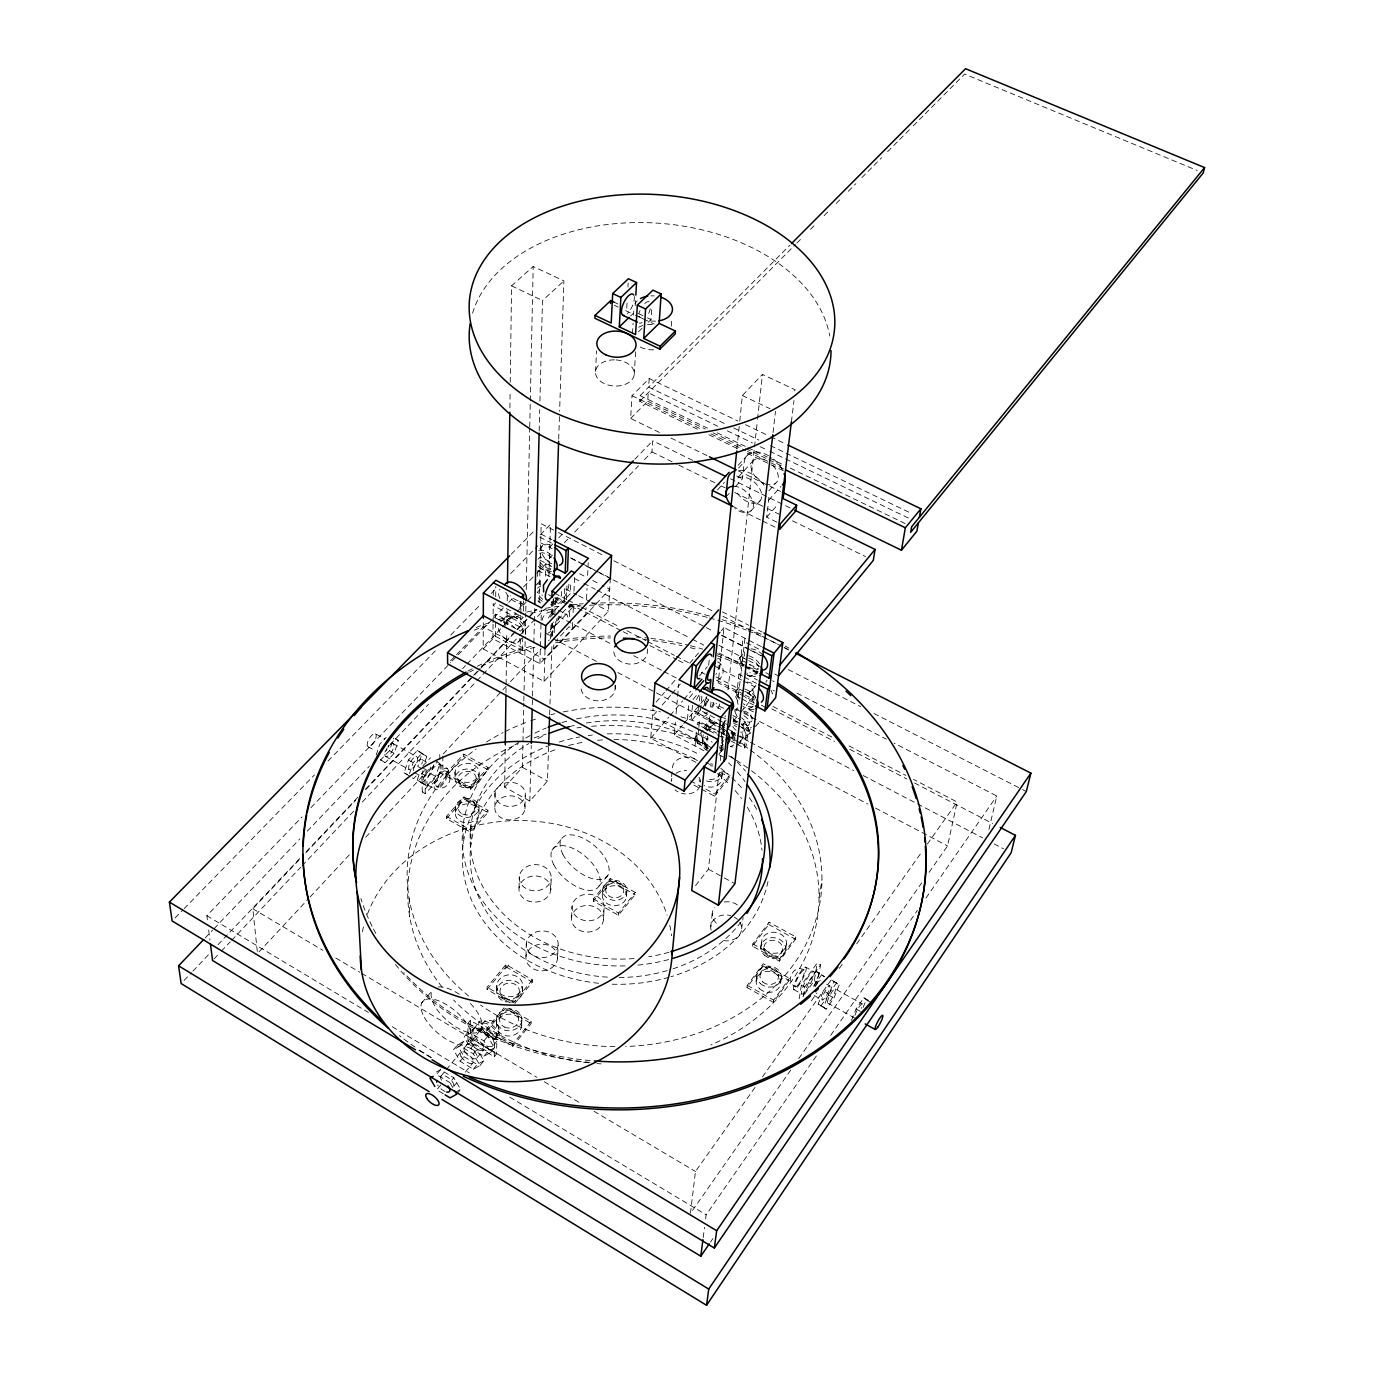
<?xml version="1.0" encoding="UTF-8"?>
<svg xmlns="http://www.w3.org/2000/svg" width="1374" height="1374" viewBox="0 0 1374 1374"><rect width="100%" height="100%" fill="white"/><g stroke="black" fill="none" stroke-linecap="round" stroke-linejoin="round"><path stroke-width="0.75" stroke-dasharray="5 3.75" d="M479.011 814.078A11.885 9.446 -3.2 0 0 462.334 804.838A11.885 9.446 -3.2 0 0 460.221 821.154A11.885 9.446 -3.2 0 0 479.011 814.078L479.011 808.651A11.919 9.446 -3.2 0 0 462.317 799.393A11.919 9.446 -3.2 0 0 460.187 815.727A11.919 9.446 -3.2 0 0 479.011 808.651M479.079 779.247A12.074 9.481 -2.8 0 0 462.162 769.938A12.074 9.481 -2.8 0 0 460.015 786.323A12.074 9.481 -2.8 0 0 479.079 779.247L479.097 773.648A12.108 9.481 -2.8 0 0 462.128 764.339A12.108 9.481 -2.8 0 0 459.981 780.724A12.108 9.481 -2.8 0 0 479.097 773.648M610.331 578.059L608.476 611.172L544.07 681.435L483.184 648.975L483.304 615.707M487.89 812.566L487.907 810.317L463.965 796.989L446.413 816.345L446.447 818.612L470.475 832.112L487.89 812.566L463.983 799.239L463.965 796.989M488.148 769.887L488.165 767.551L463.777 754.12L445.88 773.528L445.897 775.863L470.406 789.466L488.148 769.887L463.777 756.456L463.777 754.12M509.033 1008.396L531.188 1021.363L531.12 1023.561L512.777 1046.301L486.825 1030.947L486.825 1028.765L504.018 1007.846M510.063 1002.865L487.083 989.435L487.1 987.167L505.976 964.514L532.373 979.799L532.305 982.084L513.584 1004.944M493.043 624.26L492.923 638.773L539.913 663.694L585.822 614.058L586.131 607.634M493.06 622.714L493.214 603.529M493.283 595.234L493.335 586.921M483.184 648.975L495.361 636.231L495.499 620.172M495.516 618.163L495.55 614.161L522.944 628.571L522.807 634.582M495.705 596.763L495.808 586.44M494.88 806.847L495.018 793.365M494.262 1056.743L494.451 1039.002L496.838 1036.065L470.337 1020.418L467.933 1023.321L467.984 1041.131L494.262 1056.743L496.632 1053.824L496.838 1036.065M496.392 1024.3L496.443 1019.027M496.77 990.431L496.821 984.969M548.587 746.855L547.47 781.05L529.849 801.094L504.67 787.182L505.271 744.33M505.976 692.925L506.061 686.485M506.096 684.355L506.8 632.933M506.92 624.363L507.126 609.369M507.246 600.799L507.332 594.358M509.891 407.975L510.132 390.834M510.235 382.264L511.575 285.861L533.198 266.453L563.89 280.914L559.613 411.29M487.083 989.435L505.941 966.798L505.976 964.514M520.351 639.15L520.076 653.165L522.481 650.606L522.773 636.591M495.653 602.963L493.197 605.505L520.729 619.966L520.815 615.844M520.849 613.783L521.089 601.417M512.777 1046.301L512.828 1044.12L531.188 1021.363M523.288 611.224L523.511 600.919M519.046 887.982L519.286 876.646M504.67 787.182L522.412 767.327L523.803 703.11M523.837 700.98L524.026 692.41M524.078 690.28L525.229 636.763M525.28 634.616L525.727 613.216M525.778 611.069L525.967 602.516M526.242 589.669L529.694 429.135M529.746 426.988L533.198 266.453M524.971 808.788A15.114 12.023 -1.7 0 0 503.571 797.023A15.114 12.023 -1.7 0 0 501.218 817.788A15.114 12.023 -1.7 0 0 524.971 808.788L525.28 795.323A15.2 12.04 -1.6 0 0 503.743 783.541A15.2 12.04 -1.6 0 0 501.39 804.34A15.2 12.04 -1.6 0 0 525.28 795.323M521.708 1025.811A12.727 10.906 -4.7 0 0 503.708 1015.3A12.727 10.906 -4.7 0 0 501.716 1034.175A12.727 10.906 -4.7 0 0 521.708 1025.811L521.845 1020.539A12.761 10.906 -4.6 0 0 503.794 1010.027A12.761 10.906 -4.6 0 0 501.785 1028.903A12.761 10.906 -4.6 0 0 521.845 1020.539M522.532 991.976L522.652 986.532A12.984 10.975 -4 0 0 504.292 975.935A12.984 10.975 -4 0 0 502.266 994.913A12.984 10.975 -4 0 0 522.652 986.532M525.967 956.476L526.311 943.251M529.849 801.094L531.257 745.481M532.288 704.828L533.799 644.938M533.851 642.792L534.331 623.538M534.383 621.409L534.709 608.579M539.175 431.024L539.724 409.641M539.93 401.088L542.472 300.545L563.89 280.914M537.595 576.393L537.749 570.382L540.102 567.943L550.905 573.525M539.089 602.31L541.201 523.752L556.504 531.549M539.913 663.694L540.326 648.665M540.394 646.519L541.408 610.039M545.495 576.187L545.856 563.787L551.558 566.723M544.07 681.435L545.066 648.305M548.896 576.153L550.493 524.404L538.625 536.53L551.421 543.073M550.545 638.979L550.991 624.981L553.911 621.872M551.747 601.468L551.352 613.817L570.365 593.602L570.863 581.254M551.867 623.246L551.403 637.691L548.484 640.834M552.142 615.002L552.606 600.575M549.634 714.789L549.926 706.236M549.995 704.106L551.884 646.398M552.245 635.715L552.657 622.886M552.932 614.333L553.43 599.373M558.703 439.079L559.544 413.419M553.705 648.786L553.825 644.784M554.237 632.779L554.443 626.784L573.353 606.535L569.918 604.749L559.733 615.638M554.89 613.56L555.439 597.106M550.768 889.957A15.921 13.053 -1.6 0 0 528.097 877.282A15.921 13.053 -1.6 0 0 525.83 899.85A15.921 13.053 -1.6 0 0 550.768 889.957L551.18 878.656A16.007 13.07 -1.5 0 0 528.389 865.946A16.007 13.07 -1.5 0 0 526.105 888.531A16.007 13.07 -1.5 0 0 551.18 878.656M564.113 602.362L564.645 588.347M566.964 585.891L566.277 603.907L554.323 597.707M569.437 616.754L569.918 604.749M557.586 958.399A15.87 13.328 -2.1 0 0 534.967 945.535A15.87 13.328 -2.1 0 0 532.751 968.567A15.87 13.328 -2.1 0 0 557.586 958.399L558.136 945.209A15.973 13.362 -1.9 0 0 535.362 932.293A15.973 13.362 -1.9 0 0 533.146 955.377A15.973 13.362 -1.9 0 0 558.136 945.209M572.683 622.525L572.443 628.536L569.042 626.75L556.058 640.765M573.095 612.529L573.353 606.535M573.971 591.267L574.572 576.874M595.577 371.444L596.522 350.851M571.532 917.695L572.048 906.445M586.526 599.047L587.024 588.33M587.625 575.466L588.227 562.601M593.328 901.155L593.448 898.939L610.245 878.484L635.269 892.43L635.097 894.646L618.455 915.273L593.328 901.155L610.108 880.717L610.245 878.484M626.767 308.137L627.111 301.833M627.952 287.132L628.176 282.941M632.487 333.624L633.088 323.371M633.569 315.161L633.809 311.074M635.2 305.629L635.698 297.231M659.451 432.467L630.649 418.435L632.006 395.712L649.198 378.52L737.821 421.011M602.362 894.921L602.688 889.579M615.174 688.872L615.397 685.179M634.256 374.329L635.612 351.727M603.461 919.687A16.007 13.293 0.4 0 0 580.429 906.788A16.007 13.293 0.4 0 0 578.557 929.786A16.007 13.293 0.4 0 0 603.461 919.687L604.148 908.437A16.093 13.328 0.5 0 0 580.996 895.522A16.093 13.328 0.5 0 0 579.124 918.536A16.093 13.328 0.5 0 0 604.148 908.437M697.374 429.186L639.734 401.328L640.095 395.643L789.964 245.104M648.202 322.272L651.001 319.541L651.826 306.952M630.649 418.435L647.686 401.225L648.253 392.758L717.709 426.198M649.198 378.52L648.614 387.073L725.987 424.274M618.455 915.273L618.609 913.075L635.269 892.43M644.509 459.637L651.946 451.926L652.719 440.814L692.96 460.479M626.441 896.432A12.057 9.944 1.7 0 0 609.008 886.762A12.057 9.944 1.7 0 0 607.737 903.955A12.057 9.944 1.7 0 0 626.441 896.432L626.819 891.091A12.091 9.961 1.7 0 0 609.352 881.404A12.091 9.961 1.7 0 0 608.081 898.613A12.091 9.961 1.7 0 0 626.819 891.091M647.601 648.803L647.343 652.513A16.814 12.692 3 0 1 629.55 664.071A16.814 12.692 3 0 1 613.8 650.228M671.251 326.256L671.852 318.064M695.965 762.364L650.744 738.267L653.045 708.503M704.02 750.771L674.239 734.97L675.355 722.226M676.111 713.724L678.704 683.977M672.058 771.673L671.216 781.239A14.753 11.696 4.7 0 1 671.903 778.268M687.447 719.306L688.924 703.454M692.496 705.343L691.002 721.178L700.654 709.705M708.486 748.229L694.299 740.723L694.54 738.388L698.421 733.733M696.36 732.153L695.004 745.979L697.288 743.248L698.645 729.405M718.327 723.789L698.198 713.209L700.173 692.874M698.834 727.43L699.418 721.505L719.426 732.05M701.891 696.24L700.5 710.478L698.198 713.209M708.675 665.171L709.482 657.03M702.234 742.647L702.801 737.099M706.133 749.689L707.885 732.617M708.091 730.487L709.619 715.545M710.495 707.009L711.148 700.62M736.911 448.886L739.538 423.295M739.762 421.165L742.372 395.557L762.433 374.381L795.306 389.855L792.472 392.93M704.57 728.632L709.86 722.054L710.1 719.718L717.159 723.428M761.333 646.639L723.995 627.557L718.207 682.826L753.931 701.375M735.537 486.413L742.458 478.805L744.244 461.887A23.993 15.303 42.1 0 1 771.862 457.817M693.956 785.121L714.549 796.164L714.789 793.932L729.972 775.108L720.646 770.161M722.432 728.959L722.003 733.029L720.113 735.313L723.84 737.271M722.655 726.932L723.548 718.825M695.57 885.577L708.434 869.21L718.911 773.236M720.302 760.44L725.197 715.648M727.98 690.057L754.292 449.04M754.515 446.893L757.314 421.303M757.538 419.173L762.433 374.381M721.693 778.732L722.295 773.356M719.736 703.969L717.091 710.925M736.481 696.068L738.937 674.308L741.153 671.68L738.662 693.441L736.481 696.068L740.277 698.044M740.191 663.281L742.716 640.885L744.948 638.275L742.407 660.654L740.191 663.281L743.798 665.136M710.736 926.866L712.213 913.693M714.549 796.164L729.714 777.358L729.972 775.108M731.981 738.164L734.815 732.703L725.987 728.065M773.03 432.587L775.486 411.307M776.911 522.172L766.692 517.156L768.667 500.256A24.2 15.251 42.1 0 0 768.478 495.499M736.893 744.158L744.365 748.091L746.529 729.852L748.418 727.55L742.767 724.596M744.365 748.091L746.219 745.79L748.418 727.55M755.013 1087.435L695.484 1171.49L690.452 1213.362L791.321 1069.212M445.485 770.934C455.773 776.07 446.945 792.437 436.949 786.787M791.407 421.801L794 400.504M741.651 928.79L743.094 917.523M703.213 1237.562L704.536 1227.222M705.618 1218.927L706.15 1214.788L817.272 1054.665M747.009 987.528L747.301 985.347L763.24 963.741L789.432 978.322L789.088 980.504L773.304 1002.316L747.009 987.528L762.931 965.922L763.24 963.741M752.557 946.205L752.866 943.938L769.096 922.229L795.838 936.948L795.477 939.215L779.436 961.13L752.557 946.205L768.77 924.496L769.096 922.229M756.129 981.088L756.868 975.832M760.801 947.356L761.557 941.929M773.304 1002.316L773.631 1000.135L789.432 978.322M779.436 961.13L779.762 958.863L795.838 936.948M780.672 982.582L781.462 977.326M785.756 948.902L786.563 943.474M799.17 998.795L801.386 985.038L817.221 962.968L820.57 964.823L817.582 982.547L815.177 985.931M819.059 897.772L821.961 879.858M803.155 996.734L804.752 986.927L820.57 964.823M804.58 994.244L814.267 980.692L817.221 962.968M481.707 1024.128C489.316 1013.789 505.134 1026.584 496.718 1036.305M542.163 620.309C542.661 614.796 548.518 610.76 553.859 611.928M929.099 872.318L947.545 845.937L957.128 802.021L913.487 779.367M988.919 829.432L996.803 796.01L894.045 743.094M458.693 805.868C460.101 797.212 474.082 796.783 475.662 805.542M475.696 780.518C474.253 789.311 460.067 789.724 458.469 780.827M500.016 1017.533C501.63 1008.361 516.349 1007.623 518.204 1016.983M518.908 993.488C517.277 1002.814 502.317 1003.535 500.445 994.02M376.201 755.047L379.808 744.073L386.283 737.34M395.197 738.37L398.374 740.603L394.166 753.296L385.184 762.759L380.478 760.114L389.477 750.685L393.668 737.993M416.15 775.898L413.608 778.629L404.111 772.806L408.387 759.977L417.387 750.427L426.799 756.353L424.961 761.814M409.504 773.648L413.179 762.639L422.162 753.072M417.387 750.427L422.041 753.725L417.782 766.434L422.522 769.079M435.335 760.372L439.903 763.618L435.61 776.362L426.73 785.962L417.267 780.157L419.74 772.806M426.73 785.962L422.076 782.837L426.387 769.99L421.578 767.31M421.955 783.3L430.852 773.717L433.909 764.614M606.037 888.222C607.943 878.106 624.088 879.755 623.813 890.112M722.363 745.412L720.749 748.864M803.309 995.789L808.53 982.565L816.448 971.521L824.434 976.691L816.448 971.521M813.872 986.841L819.076 973.719M826.152 1009.117L818.148 1004.085L823.404 990.826L828.831 993.849L823.558 1007.108L826.152 1009.117L833.949 998.022L839.205 984.883L831.27 979.731L839.205 984.883M820.776 1006.111L828.591 995.034L833.829 981.895M851.502 1020.384L856.071 1008.997L863.851 997.764L869.295 1000.804M863.181 1007.365L866.221 999.843L863.851 997.764M760.183 974.406C762.158 964.016 778.663 965.733 778.354 976.313M782.407 950.327A9.395 7.866 8.9 0 1 766.915 953.642A9.395 7.866 8.9 0 1 770.539 940.486A9.395 7.866 8.9 0 1 782.407 950.327C780.38 960.855 763.652 959.121 763.961 948.386M738.783 692.736L736.67 699.126L738.096 704.278M742.561 659.589L740.414 666.047L741.874 671.268M710.495 1242.096L712.917 1238.558M830.703 1035.309L917.42 910.378M925.956 898.064L996.803 796.01M798.706 1058.65L921.714 882.864M828.831 993.849L836.68 982.719M762.45 1076.924L831.888 978.872M839.325 968.361L844.289 961.353M856.689 943.852L922.418 851.038M927.364 844.031L957.128 802.021M811.381 1000.856L816.98 992.973M821.824 974.492L813.94 985.57L808.53 982.565M456.666 1094.271L460.582 1089.445L453.815 1077.748L440.453 1069.711L433.944 1073.403M480.007 1065.554L483.854 1060.831L477.225 1049.169L463.931 1041.269L457.37 1045.064L453.506 1049.736L460.17 1061.346L473.36 1069.23L480.007 1065.554L473.36 1053.892L460.05 1045.957L453.506 1049.736M490.552 1052.587L494.348 1047.915L487.787 1036.254L474.545 1028.422L467.967 1032.252L464.12 1036.906L470.715 1048.482L483.888 1056.314L490.552 1052.587L483.957 1040.942L470.698 1033.076L464.12 1036.906M750.307 733.029L743.282 737.701L740.294 741.376L747.319 736.704L750.307 733.029L745.155 721.9L738.182 718.259M755.511 726.623L758.465 722.982L753.192 726.503M453.695 1086.422L458.882 1080.084M465.357 1072.132L473.137 1062.6M476.984 1057.894L483.682 1049.667M743.866 730.899L749.088 724.51M473.36 1069.23L477.207 1064.524L483.854 1060.831M483.888 1056.314L487.684 1051.642L494.348 1047.915M750.462 728.89L748.486 731.312L741.582 727.688M493.695 1045.047L499.38 1038.074M737.941 744.966L742.441 739.435M532.373 979.799L513.636 1002.659L487.1 987.167M723.239 746.838L719.375 751.544A11.679 9.12 5.6 0 0 723.772 748.658M732.239 735.846L734.815 732.703M452.785 1087.59L449.882 1082.575L453.815 1077.748M473.36 1053.892L477.225 1049.169M483.957 1040.942L487.787 1036.254M719.117 753.862L722.982 749.156M745.155 721.9L742.149 725.575L747.319 736.704M752.093 719.22L750.376 715.511L753.364 711.869L742.939 706.442M440.711 1085.031L436.777 1089.822L443.424 1093.824M460.17 1061.346L464.017 1056.658L457.37 1045.064M470.715 1048.482L474.545 1043.845L467.967 1032.252M486.825 1030.947L505.306 1008.43L531.12 1023.561M467.984 1041.131L470.372 1038.246L470.337 1020.418M440.779 1076.392L460.324 1052.673M464.189 1047.967L470.938 1039.792M733.716 720.8L736.327 717.623M740.62 712.402L755.408 694.454A7.076 4.139 39.7 0 0 755.597 698.232M471.213 1041.32L481.209 1029.16M599.098 885.955L608.012 875.135M726.004 720.285L722.982 723.926L724.716 727.619M754.103 703.419L749.053 692.41L755.477 686.45M473.343 1029.298L479.062 1022.359M720.646 729.886L724.064 725.764M440.453 1069.711L436.485 1074.502L449.882 1082.575M460.05 1045.957L463.931 1041.269M470.698 1033.076L474.545 1028.422M694.299 740.723L703.385 729.834M735.932 691.002L739.882 686.244M505.392 968.893L510.149 963.191M703.608 727.499L710.1 719.718M699.418 721.505L697.116 724.235L715.339 733.836M702.028 708.057L708.932 699.864L705.394 698.026M674.239 734.97L682.483 725.18M683.857 723.566L705.841 697.494M739.659 657.837L745 651.499A13.637 8.072 40.2 0 0 744.468 656.137M689.473 697.511L694.643 691.431M693.063 699.4L698.232 693.303M421.698 1002.968L431.883 991.032A31.344 14.169 40.7 0 0 448.164 1021.397A31.344 14.169 40.7 0 0 479.801 1030.998A31.344 14.169 40.7 0 0 469.238 1002.367M552.005 850.214L561.09 839.583M650.744 738.267L668.709 717.159M670.1 715.545L682.534 700.929M683.926 699.314L690.83 691.191M699.589 675.819L707.37 666.699M656.617 711.595L652.427 716.472L711.595 747.799M662.182 705.102L670.564 695.364M671.955 693.733L680.319 683.994M721.264 630.718L723.995 627.557M656.085 702.166L664.484 692.427M665.892 690.796L677.09 677.811M689.696 663.195L693.904 658.318M695.296 656.703L699.503 651.826M766.692 517.156L777.615 504.79M768.667 500.256L781.033 486.362M750.891 510.973L762.003 498.539M768.856 490.862L775.76 483.133M470.475 832.112L470.475 829.862L487.907 810.317M446.447 818.612L463.983 799.239M470.406 789.466L470.389 787.13L488.165 767.551M725.816 497.062L729.989 492.493M753.502 460.41L736.722 478.787A16.076 10.133 42.1 0 1 757.744 485.709A16.076 10.133 42.1 0 1 755.958 503.09A16.076 10.133 42.1 0 1 735.622 490.037M738.113 465.322L747.885 454.674M717.434 489.986L724.39 482.411M738.662 467.967L744.244 461.887M445.897 775.863L463.777 756.456M442.772 756.009L443.012 774.472L425.27 793.691L422.282 792.025L440.041 772.806L439.766 754.36M258.965 951.924L308.686 898.51M310.146 896.93L351.091 852.945M365.707 837.23L430.045 768.1M443.201 753.965L508.998 683.256M510.458 681.676L541.167 648.683M425.27 793.691L424.875 775.245L437.258 761.935M422.282 792.025L421.852 773.579L425.992 769.131M422.849 765.936L430.543 757.727M518.427 641.83L524.198 635.698M554.495 603.581L560.077 597.656M522.944 628.571L520.506 631.13L493.111 616.686L495.55 614.161M214.018 958.949L219.892 952.732M221.369 951.186L230.179 941.86M231.656 940.297L300.683 867.252M302.16 865.689L353.565 811.278M362.375 801.952L475.49 682.277M476.95 680.714L518.084 637.192M519.561 635.63L544.533 609.214L612.924 644.921M184.082 980.452L191.45 972.689M192.927 971.143L209.123 954.054M217.951 944.745L300.425 857.805M306.316 851.605L357.841 797.264M365.209 789.5L480.076 668.417M481.535 666.871L515.405 631.164M516.882 629.601L536.032 609.421M257.282 951.375L252.816 908.746L299.875 859.111M305.767 852.911L355.78 800.166M366.068 789.311L473.446 676.077M474.923 674.531L516.109 631.095M517.569 629.55L536.702 609.386M520.729 619.966L523.168 617.407L499.329 604.886M205.207 937.944L212.592 930.215M214.086 928.669L299.858 838.913M307.261 831.184L369.383 766.194M390.079 744.536L428.533 704.295M462.557 668.709L465.511 665.617M466.988 664.071L501.012 628.485M502.489 626.922L515.8 613.01M517.277 611.464L526.156 602.173M527.633 600.627L532.064 595.99M539.501 589.996L537.182 592.434L542.541 595.234M501.132 621.512L505.495 616.943M536.066 585.066L541.699 579.175M450.603 660.774L455.052 656.154M456.546 654.625L483.27 626.905L544.739 659.451L609.695 589.206L602.173 585.324M549.445 558.239L552.417 555.165M564.302 542.833L568.767 538.213M574.71 532.047L638.567 465.803M207.371 919.773L206.856 915.702L302.022 816.929M310.936 807.672L450.706 662.577M452.183 661.031L456.649 656.394M458.126 654.866L492.321 619.365M493.816 617.819L507.195 603.925M508.689 602.379L513.137 597.742M523.546 586.938L535.448 574.59M536.942 573.044L545.856 563.787M538.041 559.201L540.411 556.762L551.266 562.344M552.777 543.984L549.789 547.075L553.585 548.999M558.737 537.835L561.726 534.744M634.822 459.294L652.719 440.814M175.116 917.901L182.622 910.206M184.116 908.678L314.457 774.919M327.939 761.093L437.31 648.872M450.792 635.028L480.763 604.285M491.239 593.516L497.233 587.368M510.716 573.542L537.681 545.873M539.776 548.449L542.644 545.512M511.214 554.254L533.696 531.377M639.734 401.328L795.391 244.555M796.903 243.043L802.948 236.946M810.505 229.338L816.551 223.258M824.108 215.649L828.642 211.081M836.199 203.472L842.245 197.375M848.29 191.295L855.847 183.687M861.893 177.59L872.473 166.941M873.984 165.412L881.541 157.804M887.587 151.724L898.167 141.058M899.678 139.547L911.769 127.37M913.281 125.841L923.843 115.193M925.355 113.664L964.651 74.093L1197.286 170.513M638.378 331.838L642.585 327.751M630.597 316.003L633.414 313.289M710.203 727.121L713.621 724.304L717.743 723.188M752.643 706.923L747.198 709.139L743.592 708.623M733.768 744.931L730.556 746.494M508.311 618.953C516.727 610.691 530.433 623.607 522.584 632.469A9.944 5.479 43.2 0 0 514.975 619.691A9.944 5.479 43.2 0 0 507.075 624.294M749.053 692.41L756.026 687.584M734.248 710.324L737.718 707.936M734.729 711.543L738.216 709.156M717.846 680.061C724.974 676.609 724.888 665.394 717.812 661.856A10.339 3.126 -62.7 0 1 717.967 666.974M455.636 1092.141L460.582 1089.445M550.699 569.678L543.022 570.158L537.681 565.933M710.667 763.892L712.831 764.133M747.439 675.664L751.097 676.197L757.194 673.483A10.253 6.046 40.2 0 1 749.826 672.607M704.879 713.14L707.765 714.102M804.185 969.924C793.433 963.895 784.623 981.448 795.494 986.841M614.264 302.263L617.836 303.946M638.412 313.615L645.608 316.999M647.412 317.858L651.001 319.541M614.35 305.286L618.163 307.072M625.771 310.644L633.362 314.234M635.269 315.127L654.299 324.092M511.575 285.861L542.472 300.545M742.372 395.557L769.972 408.679M745.532 424.703L768.667 435.798M770.591 436.726L785.997 444.111M733.716 427.984L758.86 440.075M770.471 445.657L784.004 452.149M785.928 453.094L911.649 513.515M727.361 430.852L752.437 442.926M760.166 446.653L767.877 450.363M769.801 451.29L910.67 519.132M640.095 395.643L707.507 428.173M717.142 432.827L746.03 446.773M747.954 447.701L767.207 456.992M769.131 457.92L782.613 464.429M790.325 468.139L905.878 523.906M647.686 401.225L705.377 429.066M713.054 432.793L743.832 447.649M745.756 448.577L766.898 458.779M768.822 459.723L782.287 466.215M632.006 395.712L701.307 429.186M710.925 433.841L745.584 450.586M747.508 451.514L784.073 469.187M708.915 434.768L737.735 448.697M747.336 453.351L783.85 471.007M670.976 438.066L707.473 455.824M738.199 470.784L780.449 491.36M736.739 476.005L742.458 478.805M730.487 478.805L790.72 508.225M651.946 451.926L676.97 464.189M678.893 465.133L719.306 484.953M721.23 485.898L725.077 487.77M734.712 492.493L765.507 507.59M767.431 508.535L778.972 514.185M792.454 520.798L865.586 556.642M732.582 506.25L760.818 520.145M762.707 521.072L775.881 527.564M722.363 611.825L748.813 625.29M750.702 626.235L762.055 632.006M558.411 532.511L604.32 555.886M613.886 560.764L713.364 611.413M722.93 616.291L782.218 646.484M784.142 647.463L787.955 649.404M541.013 534.091L551.97 539.69M746.374 642.757L760.938 650.211M570.605 557.724L580.051 562.567M581.958 563.529L608.424 577.097M721.917 635.217L761.213 655.346M540.686 542.799L552.108 548.638M571.155 558.394L584.482 565.229M586.389 566.208L597.827 572.048M599.717 573.027L611.155 578.883M613.062 579.862L704.467 626.681M706.373 627.66L713.999 631.559M721.608 635.458L748.28 649.112M750.187 650.091L761.608 655.948M788.264 669.602L860.639 706.665M873.967 713.501L1020.624 788.607M1022.514 789.569L1026.326 791.527M579.57 573.731L585.221 576.616M592.761 580.498L600.283 584.362M718.911 645.316L746.838 659.675M748.71 660.619L759.874 666.373M774.781 674.016L778.508 675.939M742.407 660.654L747.799 663.436M749.603 664.363L758.62 669.001M765.833 672.693L771.243 675.476M539.862 560.128L550.716 565.727M745.601 666.064L758.225 672.573M574.401 578.488L582.009 582.404M583.916 583.383L595.32 589.257M597.226 590.253L690.452 638.257M692.359 639.236L703.78 645.11M718.997 652.959L743.729 665.686M745.635 666.665L757.057 672.556M797.006 693.131L886.436 739.178M746.529 674.462L757.28 680.01M537.749 570.382L550.373 576.891M738.937 674.308L742.527 676.163M744.33 677.09L756.885 683.582M565.573 588.982L576.754 594.77M578.626 595.732L589.824 601.52M591.679 602.482L608.476 611.172M714.858 666.201L741.462 679.958M743.368 680.937L754.773 686.845M554.77 593.31L566.157 599.201M568.063 600.198L579.45 606.106M581.339 607.085L619.313 626.767M626.905 630.718L645.883 640.559M647.772 641.538L674.342 655.329M676.248 656.308L689.525 663.195M716.094 676.987L755.958 697.666M773.03 706.511L833.778 738.027M848.96 745.893L905.895 775.434M556.59 597.14L568.012 603.066M569.918 604.062L621.323 630.752M623.229 631.731L630.855 635.698M649.885 645.574L676.54 659.417M678.447 660.396L686.073 664.363M701.29 672.264L705.102 674.239M716.524 680.164L743.179 694.007M745.086 695.004L754.618 699.95M771.741 708.829L834.585 741.462M849.802 749.362L906.926 779.024M914.552 782.974L992.612 823.507M548.432 594.633L553.791 597.415M571 606.363L576.565 609.249M761.402 705.257L767.087 708.211M553.258 600.799L560.403 604.508M742.166 699.04L753.553 704.948M551.197 602.224L554.512 603.942M558.6 610.211L566.775 614.487M743.42 711.887L750.376 715.511M633.672 655.741L662.131 670.598M664.02 671.577L677.399 678.567M736.189 709.259L853.752 770.608M863.181 775.537L982.685 837.917M994.072 843.859L1003.552 848.806M732.943 715.528L736.43 717.348M742.819 723.171L751.441 727.67M733.373 719.684L740.895 723.617M550.991 624.981L554.443 626.784M733.424 721.007L736.911 722.827M722.089 717.039L725.85 719.014M733.373 722.947L737.134 724.922M739.006 725.919L746.529 729.852M702.32 711.44L727.928 724.871M720.165 724.751L725.644 727.636M545.22 632.985L551.764 636.437M694.402 711.389L702.973 715.888M718.928 724.356L724.218 727.138M731.174 731.346L738.096 734.97M739.813 735.88L743.282 737.701M553.293 638.687L596.9 661.598M617.75 672.556L718.207 725.369M731.466 732.342L735.262 734.351M737.151 735.348L748.538 741.325M750.427 742.321L867.939 804.099M875.53 808.084L947.545 845.937M709.86 722.054L721.264 728.031M723.153 729.027L728.855 732.033M730.745 733.029L734.54 735.021M731.638 736.808L735.107 738.645M731.312 737.924L738.765 741.857M740.638 742.836L746.219 745.79M721.247 733.012L728.529 736.842M731.312 741.204L735.038 743.162M717.159 734.798L722.621 737.683M694.54 738.388L706.957 744.966M495.361 636.231L522.481 650.606M697.288 743.248L708.091 748.985M718.911 754.704L724.304 757.572M705.738 762.226L713.192 766.194M720.405 772.394L729.714 777.358M690.418 780.861L714.789 793.932M522.412 767.327L547.47 781.05M708.434 869.21L722.552 876.956M724.321 877.917L734.918 883.722M768.77 924.496L795.477 939.215M395.231 738.869L398.374 740.603M422.041 753.725L426.799 756.353M866.221 999.843L871.648 1002.848M440.109 764.511A12.023 4.466 -60.1 0 1 434.098 782.27A12.023 4.466 -60.1 0 1 427.778 777.787A12.023 4.466 -60.1 0 1 440.109 764.511L447.306 768.495A12.04 4.431 -60.2 0 1 441.26 786.272A12.04 4.431 -60.2 0 1 434.991 781.806A12.04 4.431 -60.2 0 1 447.306 768.495M805.885 967.227A12.71 2.748 -62 0 1 798.655 985.519A12.71 2.748 -62 0 1 794.928 982.41A12.71 2.748 -62 0 1 805.885 967.227L813.923 971.693A12.727 2.714 -62.1 0 1 806.658 989.967A12.727 2.714 -62.1 0 1 802.983 986.91A12.727 2.714 -62.1 0 1 813.923 971.693M375.531 733.802A7.437 2.954 -59.7 0 1 371.89 744.845A7.437 2.954 -59.7 0 1 367.682 741.926A7.437 2.954 -59.7 0 1 375.531 733.802L384.789 738.954M393.204 743.626L416.923 756.782A7.488 2.851 -60 0 1 413.213 767.86A7.488 2.851 -60 0 1 409.16 765.026A7.488 2.851 -60 0 1 416.923 756.782M421.698 759.427L426.713 762.209M826.65 984.196L829.793 985.931A7.969 1.632 -62.2 0 1 825.224 997.369A7.969 1.632 -62.2 0 1 823.009 995.515A7.969 1.632 -62.2 0 1 829.793 985.931M835.186 988.936A7.969 1.614 -62.2 0 1 830.617 1000.375A7.969 1.614 -62.2 0 1 828.419 998.537A7.969 1.614 -62.2 0 1 835.186 988.936L862.271 1003.965M445.88 773.528L470.389 787.13M752.866 943.938L779.762 958.863M440.041 772.806L443.012 774.472M814.267 980.692L817.582 982.547M408.387 759.977L413.179 762.639M856.071 1008.997L861.55 1012.054M389.477 750.685L394.166 753.296M430.852 773.717L435.61 776.362M828.591 995.034L833.949 998.022M421.852 773.579L424.875 775.245M801.386 985.038L804.752 986.927M610.108 880.717L635.097 894.646M762.931 965.922L789.088 980.504M367.888 746.58L375.291 750.702M385.562 756.439L409.297 769.68M414.055 772.325L422.419 776.997M814.387 995.583L822.236 999.963M827.629 1002.968L854.731 1018.082M427.898 785.224L435.094 789.243M793.777 989.555L801.815 994.037M404.111 772.806L407.305 774.592M417.267 780.157L422.076 782.837M818.148 1004.085L823.558 1007.108M446.413 816.345L470.475 829.862M593.448 898.939L618.609 913.075M747.301 985.347L773.631 1000.135M505.941 966.798L532.305 982.084M486.825 1028.765L512.828 1044.12M467.933 1023.321L494.451 1039.002M252.816 908.746L322.907 950.344M335.806 958.004L359.799 972.242M361.637 973.342L536.856 1077.336M544.241 1081.716L579.278 1102.515M594.032 1111.274L695.484 1171.49M470.372 1038.246L496.632 1053.824M474.545 1043.845L487.684 1051.642M464.017 1056.658L477.207 1064.524M206.856 915.702L368.387 1012.466M392.26 1026.756L469.358 1072.939M509.737 1097.139L706.15 1214.788M418.95 1050.406L431.797 1058.1M540.617 602.997L537.835 600.799M723.016 724.356L724.579 725.369M380.34 759.513L385.184 762.759M723.377 744.948L721.367 742.647M707.318 749.07L705.154 743.557M732.96 717.623L736.395 724.974M735.09 712.161L738.508 719.512M751.99 688.872L755.339 696.189M771.037 690.28L772.72 693.956M449.521 775.383L450.174 778.697M498.23 1026.241L498.436 1027.357M498.642 1028.387L498.934 1029.916M208.676 929.958L209.964 940.142M409.16 898.51L409.71 916.716M455.052 772.085L455.086 777.701M455.344 807.139L455.378 812.566M463.124 824.95L463.227 843.739M470.921 825.448L470.956 844.237M474.116 630.219A311.469 252.472 2 0 1 490.174 624.294M500.067 621.082A311.469 252.472 2 0 1 520.385 615.466M530.742 613.079A311.469 252.472 2 0 1 555.783 608.613M568.338 607.016A311.469 252.472 2 0 1 581.013 605.848M589.549 605.299A311.469 252.472 2 0 1 707.438 617.39M709.448 617.939A311.469 252.472 2 0 1 715.631 619.674M717.709 620.275A311.469 252.472 2 0 1 746.254 630.065M748.246 630.855A311.469 252.472 2 0 1 762.055 636.694M763.996 637.57A311.469 252.472 2 0 1 777.289 643.977M784.915 647.996A311.469 252.472 2 0 1 788.71 650.074M431.488 1057.654A311.743 252.524 2 0 1 416.837 1048.31M415.051 1047.091A311.743 252.524 2 0 1 399.422 1035.618M476.125 627.506A311.743 252.524 2 0 1 490.174 622.37M498.092 619.777A311.743 252.524 2 0 1 516.315 614.573M526.637 612.083A311.743 252.524 2 0 1 537.028 609.884M545.392 608.338A311.743 252.524 2 0 1 560.042 606.106M570.502 604.886A311.743 252.524 2 0 1 583.229 603.77M591.782 603.272A311.743 252.524 2 0 1 709.637 616.033M722.02 619.64A311.743 252.524 2 0 1 746.46 628.176M748.469 628.966A311.743 252.524 2 0 1 762.278 634.788M785.172 646.089A311.743 252.524 2 0 1 788.951 648.184M590.099 1060.573A263.087 212.867 2 0 1 403.836 972.552M375.858 933.427A263.087 212.867 2 0 1 373.024 928.12M372.062 926.196A263.087 212.867 2 0 1 360.881 898.613M467.847 671.096A263.087 212.867 2 0 1 475.387 667.18M477.31 666.235A263.087 212.867 2 0 1 532.923 645.883M555.697 640.954A263.087 212.867 2 0 1 610.623 636.042M636.059 636.952A263.087 212.867 2 0 1 648.717 638.154M650.829 638.395A263.087 212.867 2 0 1 688.408 645.248M690.435 645.746A263.087 212.867 2 0 1 702.698 649.112M717.108 653.766A263.087 212.867 2 0 1 746.906 666.047M748.813 666.957A263.087 212.867 2 0 1 758.173 671.731M589.996 1062.394A262.863 212.815 2 0 1 394.304 962.985M469.719 672.023A262.863 212.815 2 0 1 473.498 670.065M481.158 666.321A262.863 212.815 2 0 1 534.933 647.274M555.628 642.86A262.863 212.815 2 0 1 610.503 637.948M644.354 639.597A262.863 212.815 2 0 1 682.088 645.711M690.263 647.652A262.863 212.815 2 0 1 696.309 649.232M716.919 655.656A262.863 212.815 2 0 1 742.853 666.132M744.777 667.025A262.863 212.815 2 0 1 757.933 673.621M362.375 931.778A156.121 130.461 -3.1 0 1 364.282 923.878M367.459 914.105A156.121 130.461 -3.1 0 1 519.922 820.57A156.121 130.461 -3.1 0 1 667.077 915.153M669.791 925.303A156.121 130.461 -3.1 0 1 671.543 935.728M438.306 986.979A31.344 14.169 40.7 0 1 459.706 994.536M650.263 308.703A11.713 4.534 -64.9 0 1 648.356 314.251M642.036 322.512A11.713 4.534 -64.9 0 1 639.305 323.027M638.927 313.375A11.713 4.534 -64.9 0 1 640.061 310.541M644.784 303.551A11.713 4.534 -64.9 0 1 649.163 301.782M634.273 296.509A11.696 4.603 -65 0 1 627.42 313.53M472.57 313.169A181.179 120.397 4 0 1 656.824 223.103A181.179 120.397 4 0 1 829.741 336.029M655.604 321.138A19.253 12.606 4.1 0 1 647.274 320.262M642.723 318.631A19.253 12.606 4.1 0 1 638.91 316.312M635.011 303.774A19.253 12.606 4.1 0 1 637.192 300.889M650.95 295.857A19.253 12.606 4.1 0 1 654.282 295.925M616.153 359.936A19.391 13.07 3.3 0 1 631.336 380.409A19.391 13.07 3.3 0 1 598.051 378.898A19.391 13.07 3.3 0 1 614.487 359.868M653.663 349.82A19.047 12.641 4 0 1 638.309 345.87M638.704 327.218A19.047 12.641 4 0 1 642.792 325.535M647.463 324.625A19.047 12.641 4 0 1 652.375 324.573M741.033 921.988A146.211 118.937 1.9 0 1 669.19 970.01M667.232 970.594A146.211 118.937 1.9 0 1 617.957 977.481M607.497 977.137A146.211 118.937 1.9 0 1 472.312 877.351A146.211 118.937 1.9 0 1 558.479 748.572M568.613 745.498A146.211 118.937 1.9 0 1 585.341 741.891M597.57 740.311A146.211 118.937 1.9 0 1 603.684 739.83M613.92 739.521A146.211 118.937 1.9 0 1 695.141 759.221M717.331 773.665A146.211 118.937 1.9 0 1 729.474 784.485M735.142 790.582A146.211 118.937 1.9 0 1 741.565 798.586M747.284 807.139A146.211 118.937 1.9 0 1 762.02 850.403M700.001 786.168A14.753 11.696 4.7 0 1 681.487 793.279M677.983 791.871A14.753 11.696 4.7 0 1 675.029 789.81M676.008 773.304A14.753 11.696 4.7 0 1 686.588 770.574M698.988 777.22A14.753 11.696 4.7 0 1 700.654 783.163M672.384 767.843A14.839 11.696 4.7 0 1 682.139 757.692A14.839 11.696 4.7 0 1 698.112 761.265M739.796 922.212A15.509 12.916 6.6 0 1 738.164 936.501A15.509 12.916 6.6 0 1 721.693 940.125M711.114 930.25A15.509 12.916 6.6 0 1 730.659 915.651M734.334 917.162A15.509 12.916 6.6 0 1 737.443 919.395M716.386 923.173A15.595 12.95 6.6 0 1 714.583 907.372M724.253 901.962A15.595 12.95 6.6 0 1 739.092 906.222M668.949 952.268A147.482 119.177 2.1 0 1 648.7 956.802M634.101 958.554A147.482 119.177 2.1 0 1 480.557 882.28A147.482 119.177 2.1 0 1 528.853 743.557M537.921 738.577A147.482 119.177 2.1 0 1 545.495 735.004M569.403 726.64A147.482 119.177 2.1 0 1 577.784 724.613M586.269 723.016A147.482 119.177 2.1 0 1 707.679 746.7M728.598 762.896A147.482 119.177 2.1 0 1 731.621 765.816M737.34 771.913A147.482 119.177 2.1 0 1 745 781.6M722.449 744.88A11.696 9.12 5.6 0 1 719.959 746.168M708.245 745.395A11.696 9.12 5.6 0 1 703.316 734.764M706.528 730.899A11.696 9.12 5.6 0 1 714.875 728.787M722.999 731.981A11.696 9.12 5.6 0 1 724.768 733.991M707.679 750.943A11.679 9.12 5.6 0 1 705.961 736.447M721.985 741.17A8.759 6.836 5.6 0 1 719.495 748.899M707.163 747.576A8.759 6.836 5.6 0 1 708.28 737.975M502.128 1000.324A12.95 10.958 -4.1 0 1 503.262 981.826A12.95 10.958 -4.1 0 1 522.532 990.122A12.95 10.958 -4.1 0 1 505.117 1001.612M767.997 881.558A153.922 125.223 1.9 0 1 670.907 976.742M668.932 977.326A153.922 125.223 1.9 0 1 611.138 984.162M598.617 983.269A153.922 125.223 1.9 0 1 464.292 877.265A153.922 125.223 1.9 0 1 551.369 744.708M559.235 742.046A153.922 125.223 1.9 0 1 579.794 736.928M588.158 735.571A153.922 125.223 1.9 0 1 592.349 735.038M607.291 733.905A153.922 125.223 1.9 0 1 699.091 754.446M720.749 768.306A153.922 125.223 1.9 0 1 728.821 774.953M731.878 777.736A153.922 125.223 1.9 0 1 743.179 789.689M749.328 797.693A153.922 125.223 1.9 0 1 756.971 809.99M668.674 959.55A155.262 125.463 2.1 0 1 637.862 965.115M625.118 965.888A155.262 125.463 2.1 0 1 472.656 883.894A155.262 125.463 2.1 0 1 518.84 742.286M525.727 738.044A155.262 125.463 2.1 0 1 532.94 734.111M534.795 733.184A155.262 125.463 2.1 0 1 546.182 728.065M561.983 722.535A155.262 125.463 2.1 0 1 568.132 720.835M576.462 718.894A155.262 125.463 2.1 0 1 712.196 742.235M719.358 747.061A155.262 125.463 2.1 0 1 722.793 749.603M730.951 756.267A155.262 125.463 2.1 0 1 745.429 771.037M720.354 774.094A11.49 9.086 5.5 0 1 718.052 784.966A11.49 9.086 5.5 0 1 704.123 785.499M700.07 781.892A11.49 9.086 5.5 0 1 699.04 779.608M722.003 770.969A11.524 9.086 5.5 0 1 717.468 780.295A11.524 9.086 5.5 0 1 704.673 780.106M719.409 772.446A8.639 6.818 5.5 0 1 715.236 778.629A8.639 6.818 5.5 0 1 706.202 778.234M710.221 765.782A8.639 6.818 5.5 0 1 712.9 766.057M751.509 770.745A205.722 169.345 1.7 0 1 710.839 1044.979M601.091 1063.854A205.722 169.345 1.7 0 1 596.917 1063.579M588.519 1062.806A205.722 169.345 1.7 0 1 453.609 1000.066M442.067 987.013A205.722 169.345 1.7 0 1 518.376 743.798M534.16 737.855A205.722 169.345 1.7 0 1 546.131 734.214M576.96 727.877A205.722 169.345 1.7 0 1 581.099 727.344M591.593 726.296A205.722 169.345 1.7 0 1 708.486 745.653M728.701 755.786A205.722 169.345 1.7 0 1 749.843 769.492M750.376 750.067A207.457 169.706 1.8 0 1 810.763 933.994A207.457 169.706 1.8 0 1 625.685 1046.507M614.985 1046.644A207.457 169.706 1.8 0 1 480.539 1005.047M468.689 996.047A207.457 169.706 1.8 0 1 476.074 749.07M486.448 742.063A207.457 169.706 1.8 0 1 503.056 732.6M504.979 731.638A207.457 169.706 1.8 0 1 528.784 721.453M530.725 720.766A207.457 169.706 1.8 0 1 538.625 718.155M550.802 714.72A207.457 169.706 1.8 0 1 554.907 713.707M563.203 711.921A207.457 169.706 1.8 0 1 660.413 711.869M680.886 716.799A207.457 169.706 1.8 0 1 716.026 729.955M717.898 730.831A207.457 169.706 1.8 0 1 725.18 734.506M727.052 735.502A207.457 169.706 1.8 0 1 734.437 739.659M736.258 740.758A207.457 169.706 1.8 0 1 748.658 748.847M772.6 465.254A15.956 10.168 42.1 0 1 777.976 479.766A15.956 10.168 42.1 0 1 766.915 484.352M763.36 483.03A15.956 10.168 42.1 0 1 751.08 465.151A15.956 10.168 42.1 0 1 765.936 460.427M733.768 486.259A16.145 10.116 42.1 0 1 753.399 504.619A16.145 10.116 42.1 0 1 734.935 508.62M773.528 459.088A23.993 15.303 42.1 0 1 783.438 471.866M739.298 470.303A24.2 15.251 42.1 0 1 763.996 485.211M717.434 658.936A13.774 4.156 -62.7 0 1 715.837 674.462M757.881 669.705A13.637 8.072 40.2 0 1 749.225 664.312M751.028 648.82A13.637 8.072 40.2 0 1 762.673 654.78M755.494 676.626A13.671 8.072 40.2 0 1 746.597 672.985M741.685 668.022A13.671 8.072 40.2 0 1 743.128 655.364M748.607 655.707A13.671 8.072 40.2 0 1 759.599 663.814M743.111 666.235A10.253 6.046 40.2 0 1 744.021 658.352M748.658 658.146A10.253 6.046 40.2 0 1 759.152 668.125M720.818 709.345A13.877 7.986 40.2 0 1 712.814 702.423M705.652 706.167A13.912 7.969 40.2 0 1 706.545 697.219M723.806 708.211A10.408 5.994 40.2 0 1 716.026 703.144M505.821 592.331A13.448 7.505 43.5 0 0 524.902 602.293L519.046 608.424A13.482 7.488 43.5 0 0 519.217 599.356M499.93 598.411A13.482 7.488 43.5 0 1 500.033 589.326M517.861 600.575A10.082 5.633 43.5 0 1 510.475 595.732M551.661 563.924A13.225 7.591 43.6 0 1 541.064 549.274A13.225 7.591 43.6 0 1 552.245 545.804M551.489 571.429A13.259 7.591 43.6 0 1 538.368 563.22M538.711 550.39A13.259 7.591 43.6 0 1 554.22 558.359M550.922 568.767A9.944 5.685 43.6 0 1 539.535 561.382M539.742 553.379A9.944 5.685 43.6 0 1 551.266 557.775M568.922 584.345A13.465 4.946 -62.2 0 1 559.957 602.43A13.465 4.946 -62.2 0 1 553.98 597.896M722.381 749.706A13.706 7.746 40 0 1 720.337 750.513M706.236 744.502A13.706 7.746 40 0 1 701.221 733.956M705.24 729.577A13.706 7.746 40 0 1 716.696 733.235M721.676 738.25A13.706 7.746 40 0 1 723.325 741.033M706.854 729.852A13.671 7.763 40 0 1 719.169 724.768M709.774 731.157A10.253 5.822 40 0 1 716.215 725.867M519.973 638.189A13.293 7.299 43.2 0 1 508.947 641.229A13.293 7.299 43.2 0 1 498.161 626.681M503.708 621.89A13.293 7.299 43.2 0 1 514.632 627.643M505.392 625.771A13.259 7.299 43.2 0 1 513.601 616.806A13.259 7.299 43.2 0 1 525.332 634.153M753.914 702.543A13.448 7.849 39.9 0 1 745.378 697.185M747.147 682.122A13.448 7.849 39.9 0 1 755.94 685.746M754.086 709.327A13.482 7.832 39.9 0 1 745.704 707.662M737.924 700.929A13.482 7.832 39.9 0 1 739.332 688.614M744.725 689.027A13.482 7.832 39.9 0 1 755.58 697.047M753.21 706.425A10.116 5.874 39.9 0 1 743.351 703.797M739.332 699.211A10.116 5.874 39.9 0 1 740.208 691.551M744.794 691.397A10.116 5.874 39.9 0 1 754.137 698.765M706.854 696.618A13.585 4.088 -62.5 0 1 703.917 702.904M698.387 710.221A13.585 4.088 -62.5 0 1 693.836 708.194M696.566 699.503A13.585 4.088 -62.5 0 1 700.019 693.389M714.051 704.227A13.603 4.036 -62.5 0 1 712.436 707.37M706.923 714.703A13.603 4.036 -62.5 0 1 702.423 712.694M705.154 704.003A13.603 4.036 -62.5 0 1 706.803 700.826M713.587 702.767A10.202 3.023 -62.5 0 1 710.667 708.331M707.335 712.299A10.202 3.023 -62.5 0 1 704.295 712.247M705.652 705.463A10.202 3.023 -62.5 0 1 708.606 699.864M561.399 591.541A13.036 7.402 43.2 0 1 556.023 598.824M540.446 585.324A13.036 7.402 43.2 0 1 543.469 578.231M555.8 597.467A13.07 7.385 43.2 0 1 550.442 604.732M542.249 601.365A13.07 7.385 43.2 0 1 537.509 596.591M537.835 584.105A13.07 7.385 43.2 0 1 540.102 583.864M542.61 599.304A9.807 5.53 43.2 0 1 537.543 592.383M537.646 588.278A9.807 5.53 43.2 0 1 540.669 586.492M553.379 598.532A9.807 5.53 43.2 0 1 552.915 600.369M552.726 635.99A13.293 4.792 -62 0 1 560.386 617.081A13.293 4.792 -62 0 1 567.273 620.361M559.098 616.102A13.276 4.843 -62 0 1 547.9 633.242M548.363 617.974A13.276 4.843 -62 0 1 554.151 610.966M557.226 617.888A9.961 3.624 -62 0 1 548.415 630.477M550.356 617.166A9.961 3.624 -62 0 1 555.422 612.684M614.882 685.471A17.089 13.07 2 0 1 599.184 700.843A17.089 13.07 2 0 1 581.099 686.588M430.56 767.104A7.505 2.8 -60.1 0 1 424.085 776.928A7.505 2.8 -60.1 0 1 423.003 770.659M413.402 770.659A7.488 2.834 -60 0 1 418.915 760.183A7.488 2.834 -60 0 1 421.801 764.047M390.388 744.33A7.471 2.903 -59.9 0 1 393.376 748.263A7.471 2.903 -59.9 0 1 386.317 756.645A7.471 2.903 -59.9 0 1 386.97 748.383M388.052 746.769A7.471 2.903 -59.9 0 1 389.22 745.395M388.653 745.635A7.454 2.92 -59.8 0 1 387.983 747.336M387.073 749.053A7.454 2.92 -59.8 0 1 384.84 752.025M742.115 733.39A11.49 6.561 39.8 0 1 739.538 741.359M734.97 740.947A11.49 6.561 39.8 0 1 732.428 739.865M724.424 731.81A11.49 6.561 39.8 0 1 725.232 724.51M734.077 725.266A11.49 6.561 39.8 0 1 736.584 726.846M732.892 746.992A11.507 6.544 39.8 0 1 730.453 746.477M723.153 741.857A11.507 6.544 39.8 0 1 721.281 739.641M722.398 729.319A11.507 6.544 39.8 0 1 724.545 729.216M732.05 732.376A11.507 6.544 39.8 0 1 736.224 736.584M722.466 738.216A8.639 4.912 39.8 0 1 724.905 731.415M731.569 734.094A8.639 4.912 39.8 0 1 735.021 738.01M741.634 724.287A7.162 4.105 39.8 0 1 744.21 729.834A7.162 4.105 39.8 0 1 740.706 732.187M736.052 730.212A7.162 4.105 39.8 0 1 732.136 724.751M733.132 721.608A7.162 4.105 39.8 0 1 737.065 721.402M743.901 715.699A7.145 4.105 39.8 0 1 749.311 723.995A7.145 4.105 39.8 0 1 741.273 723.84M774.489 690.83A7.042 4.156 39.7 0 1 772.995 690.538M766.005 682.243A7.042 4.156 39.7 0 1 767.087 680.37M772.583 680.765A7.042 4.156 39.7 0 1 774.129 681.727M752.042 720.869A7.128 4.122 39.8 0 1 741.685 717.623M743.763 711.097A7.128 4.122 39.8 0 1 752.334 718.516M815.263 986.635A7.952 1.666 -62.1 0 1 817.341 983.269M818.337 981.998A7.952 1.666 -62.1 0 1 819.213 981.105M819.9 980.675A7.952 1.666 -62.1 0 1 820.381 980.71M854.971 1015.317A8.004 1.529 -62.3 0 1 860.759 1004.806A8.004 1.529 -62.3 0 1 861.429 1008.361M441.501 1080.136A8.21 3.555 40.4 0 1 442.909 1075.43A8.21 3.555 40.4 0 1 451.479 1080.599A8.21 3.555 40.4 0 1 453.025 1087.092M445.09 1091.506A8.227 3.555 40.4 0 1 437.567 1084.928M562.808 854.113A29.575 15.166 40.5 0 0 605.281 878.02A29.575 15.166 40.5 0 0 585.736 839.583A29.575 15.166 40.5 0 0 562.808 854.113M553.791 864.744A29.696 15.097 40.5 0 0 596.385 888.806A29.696 15.097 40.5 0 0 576.685 850.317A29.696 15.097 40.5 0 0 553.791 864.744M424.377 1017.395A31.482 14.083 40.7 0 0 468.654 1043.965A31.482 14.083 40.7 0 0 446.516 1004.686A31.482 14.083 40.7 0 0 424.377 1017.395M504.911 998.503A9.704 8.227 -4.1 0 0 519.355 990.929A9.704 8.227 -4.1 0 0 504.687 984.248A9.704 8.227 -4.1 0 0 504.911 998.503M462.574 784.743A9.051 7.11 -2.8 0 0 476.143 778.319A9.051 7.11 -2.8 0 0 462.557 772.428A9.051 7.11 -2.8 0 0 462.574 784.743M765.095 949.657A12.555 10.494 8.9 0 0 786.1 946.171A12.555 10.494 8.9 0 0 771.003 932.396A12.555 10.494 8.9 0 0 765.095 949.657M764.322 955.085A12.521 10.494 8.9 0 0 785.275 951.598A12.521 10.494 8.9 0 0 770.23 937.824A12.521 10.494 8.9 0 0 764.322 955.085M504.464 1027.065A9.566 8.192 -4.6 0 0 518.702 1019.491A9.566 8.192 -4.6 0 0 504.258 1012.878A9.566 8.192 -4.6 0 0 504.464 1027.065M462.712 814.147A8.931 7.093 -3.2 0 0 476.108 807.723A8.931 7.093 -3.2 0 0 462.712 801.866A8.931 7.093 -3.2 0 0 462.712 814.147M759.582 988.765A12.314 10.442 9 0 0 780.209 985.261A12.314 10.442 9 0 0 765.421 971.573A12.314 10.442 9 0 0 759.582 988.765M760.32 983.509A12.349 10.442 9 0 0 780.999 980.023A12.349 10.442 9 0 0 766.177 966.317A12.349 10.442 9 0 0 760.32 983.509M762.879 982.066A9.257 7.832 9 0 0 778.165 978.769A9.257 7.832 9 0 0 766.469 968.962A9.257 7.832 9 0 0 762.879 982.066M440.161 785.481A9.034 3.315 -60.2 0 0 446.258 771.656A9.034 3.315 -60.2 0 0 437.19 779.436A9.034 3.315 -60.2 0 0 440.161 785.481M798.002 984.969A9.532 2.061 -62 0 0 804.614 970.473A9.532 2.061 -62 0 0 796.886 979.696A9.532 2.061 -62 0 0 798.002 984.969M460.994 1056.4A8.141 3.607 40.4 0 0 472.467 1063.27A8.141 3.607 40.4 0 0 466.731 1053.205A8.141 3.607 40.4 0 0 460.994 1056.4M474.356 1035.257A12.916 5.822 40.3 0 0 492.631 1046.129A12.916 5.822 40.3 0 0 483.614 1030.053A12.916 5.822 40.3 0 0 474.356 1035.257M480.058 1028.336A12.898 5.84 40.3 0 0 498.298 1039.156A12.898 5.84 40.3 0 0 489.333 1023.098A12.898 5.84 40.3 0 0 480.058 1028.336M481.982 1028.096A9.67 4.38 40.3 0 0 495.567 1037.13A9.67 4.38 40.3 0 0 490.106 1025.399A9.67 4.38 40.3 0 0 481.982 1028.096M471.591 1043.536A8.107 3.624 40.3 0 0 483.03 1050.354A8.107 3.624 40.3 0 0 477.345 1040.29A8.107 3.624 40.3 0 0 471.591 1043.536M464.859 1051.711A8.124 3.607 40.3 0 0 476.314 1058.564A8.124 3.607 40.3 0 0 470.595 1048.499A8.124 3.607 40.3 0 0 464.859 1051.711M608.287 895.522A9.068 7.471 1.7 0 0 623.487 892.43A9.068 7.471 1.7 0 0 612.495 883.104A9.068 7.471 1.7 0 0 608.287 895.522"/><path stroke-width="1.5" d="M483.304 617.871L483.39 593.001L495.859 580.257L523.631 594.736L523.546 598.858M505.271 744.33L505.941 695.055M507.47 583.658L509.823 412.252M531.309 743.334L532.167 709.104M534.812 604.285L539.123 433.171M545.031 649.267L545.753 625.685L611.585 555.474L556.212 527.324M551.884 597.364L552.073 591.181L571.258 570.966L574.744 572.752M548.655 744.708L549.566 716.936M554.066 580.137L558.634 441.209M565.212 573.181L566.054 550.545L568.407 548.089L567.548 570.725L565.212 573.181L556.161 568.527M595.045 315.385L594.925 318.287L659.915 349.116L675.218 333.934L675.424 331.031L659.125 323.371L661.152 293.984L652.942 290.154L637.33 305.131L635.561 334.569L619.296 326.875L620.893 297.419L636.574 282.529L628.416 278.733L612.701 293.572L611.19 323.027L595.045 315.385L610.691 300.58L614.264 302.263M610.554 303.482L610.691 300.58M610.262 579.038L611.585 555.474M635.818 295.135L636.574 282.529M659.915 349.116L660.104 346.214L643.719 338.451L645.591 309.013L661.152 293.984M653.217 706.373L655.02 682.981L718.585 609.901M690.504 686.468L692.582 664.054L696.223 665.943L694.11 688.357L701.891 679.22M610.331 578.059L545.066 648.305L483.304 615.707L447.512 652.667L447.632 663.865L684.029 791.081L685.076 780.088L718.31 739.744L653.285 705.412M729.13 472.295L712.402 490.466L711.869 496.048L732.582 506.25M672.126 954.775L679.563 877.333A161.977 131.818 -2 0 0 443.27 757.126A161.977 131.818 -2 0 0 430.543 985.416A161.977 131.818 -2 0 0 679.563 877.333M709.929 689.971L710.942 680.061M713.295 656.841L714.532 644.629L710.908 642.757M704.381 766.744L691.723 890.472L718.362 905.191L734.918 883.722L791.407 421.801M712.024 692.084L736.704 451.033M703.505 766.383L714.806 772.411L720.697 717.417L732.256 703.505L702.698 688.099M723.858 761.299L729.955 706.288L679.082 679.735L719.907 632.298M732.256 703.505L729.766 725.833L727.481 728.598M718.362 905.191L772.789 434.716M784.107 473.583A23.993 15.303 42.1 0 1 785.155 481.724L783.094 498.607L796.645 505.22L795.924 510.767L779.642 529.419L780.329 523.855L796.645 505.22M755.442 705.927L764.923 710.856L767.671 689.147L769.835 686.502L759.083 680.937M760.028 673.5L769.045 678.138L771.862 655.793L782.837 642.585L763.944 632.967M767.087 708.211L774.077 653.148L762.948 647.463M441.999 1099.458L700.809 1256.214L702.938 1239.64M782.837 642.585L775.675 697.649L764.923 710.856M203.73 939.507L178.586 965.802L181.145 983.561L706.545 1305.3L708.744 1289.087L1015.455 835.358L1000.22 827.457M509.72 555.783L169.414 902.1L172.128 920.975L714.325 1248.021L716.678 1230.709L1030.895 773.133L795.615 653.303M794.567 510.098L875.066 549.428L873.28 560.42L778.508 675.939M782.373 492.287L901.447 550.235L905.346 527.788L920.889 508.775L787.937 445.039M918.382 522.841L916.887 531.206L901.447 550.235M919.378 517.242L920.889 508.775M1015.455 835.358L1011.144 852.756L706.545 1305.3M1030.895 773.133L1026.326 791.527L714.325 1248.021M1204.586 167.576L1203.212 172.969L910.67 532.322L911.666 526.706L1204.586 167.576L965.561 68.7L791.476 243.576M700.809 1256.214L709.276 1243.865M714.806 772.411L726.107 758.534L728.529 736.842L726.262 739.607M684.029 791.081L717.125 750.736M769.045 678.138L771.243 675.476M779.934 664.93L875.066 549.428M711.337 690.967L714.085 687.704M695.931 689.92L703.694 680.783M699.521 691.775L707.267 682.655M696.223 665.943L714.532 644.629M782.407 484.816L785.155 481.724M521.175 597.295L523.631 594.736M564.714 531.669L633.328 460.84M660.104 346.214L675.424 331.031M643.719 338.451L659.125 323.371M619.296 326.875L629.172 317.36M547.453 579.725L543.451 585.135L543.64 591.919M433.239 1076.34L429.976 1078.178L434.837 1086.491M612.701 293.572L620.893 297.419M637.33 305.131L645.591 309.013M623.006 315.35L637.484 322.186M785.997 470.114L905.346 527.788M709.396 456.769L736.275 469.856M694.883 461.424L725.558 476.4M712.402 490.466L725.816 497.062L727.516 480.144A24.2 15.251 42.1 0 1 734.747 470.973M553.808 540.617L588.416 558.308L541.476 607.892L493.369 582.799M555.079 544.946L566.054 550.545M762.759 651.139L771.862 655.793M552.709 574.452L559.922 578.162M758.688 684.51L767.671 689.147M552.073 591.181L555.577 593.001M483.39 593.001L545.753 625.685M655.02 682.981L720.697 717.417M447.512 652.667L685.076 780.088M865.173 1023.905L875.186 1029.487M169.414 902.1L415.498 1049.856M432.02 1059.783L716.678 1230.709M445.09 1094.838L450.071 1097.843L456.666 1094.271L454.725 1090.939M429.152 1091.677L212.558 960.512L210.48 944.213M178.586 965.802L708.744 1289.087M357.12 891.726L361.431 970.113M925.32 846.178A311.469 252.472 2 0 1 780.174 1073.042A311.469 252.472 2 0 1 463.21 1076.237M388.035 1027.992A311.469 252.472 2 0 1 303.053 854.422M303.19 845.989A311.469 252.472 2 0 1 306.728 814.937M307.141 812.858A311.469 252.472 2 0 1 329.279 752.471M337.832 738.061A311.469 252.472 2 0 1 343.758 729.268M354.114 715.665A311.469 252.472 2 0 1 361.053 707.524M845.989 691.174A311.469 252.472 2 0 1 850.712 695.587M902.821 765.387A311.469 252.472 2 0 1 904.693 769.234M912.164 786.752A311.469 252.472 2 0 1 916.252 798.62M919.154 808.754A311.469 252.472 2 0 1 920.168 812.841M921.112 816.963A311.469 252.472 2 0 1 923.088 827.354M924.547 837.797A311.469 252.472 2 0 1 924.977 841.987M796.456 652.513A311.743 252.524 2 0 1 879.566 991.547A311.743 252.524 2 0 1 469.084 1077.061M381.714 1020.539A311.743 252.524 2 0 1 468.156 630.718M778.079 683.445A263.087 212.867 2 0 1 860.622 929.631A263.087 212.867 2 0 1 594.307 1060.917M356.622 882.486A263.087 212.867 2 0 1 465.992 672.109M777.839 685.334A262.863 212.815 2 0 1 843.98 958.932M837.934 967.021A262.863 212.815 2 0 1 829.999 976.536M818.337 988.73A262.863 212.815 2 0 1 815.246 991.684M810.505 995.995A262.863 212.815 2 0 1 800.595 1004.274M355.54 878.347A262.863 212.815 2 0 1 467.847 673.02M623.298 638.154A262.863 212.815 2 0 1 633.843 638.704M672.281 950.568A156.121 130.461 -3.1 0 1 516.452 1081.613A156.121 130.461 -3.1 0 1 360.211 955.943M624.26 315.453A11.696 4.603 -65 0 1 623.693 302.847A11.696 4.603 -65 0 1 633.758 294.998M831.03 350.645A181.179 120.397 4 0 1 640.318 463.313A181.179 120.397 4 0 1 470.217 323.44M660.739 297.179A19.253 12.606 4.1 0 1 672.436 309.94A19.253 12.606 4.1 0 1 658.885 320.812M640.456 298.536A19.253 12.606 4.1 0 1 647.686 296.183M762.501 858.647A146.211 118.937 1.9 0 1 746.924 913.452M747.284 784.915A147.482 119.177 2.1 0 1 670.941 951.684M549.36 733.355A147.482 119.177 2.1 0 1 569.403 726.64M761.522 819.419A153.922 125.223 1.9 0 1 769.921 867.286M748.006 774.215A155.262 125.463 2.1 0 1 672.676 958.434M548.123 727.293A155.262 125.463 2.1 0 1 559.957 723.153M731.758 505.89A16.145 10.116 42.1 0 1 733.768 486.259M699.916 678.498A13.757 4.208 -62.6 0 1 700.551 664.569A13.757 4.208 -62.6 0 1 711.56 655.965M710.255 681.83A13.774 4.156 -62.7 0 1 706.202 676.935A13.774 4.156 -62.7 0 1 715.768 660.104M710.667 679.357A10.339 3.126 -62.7 0 1 708.022 675.012A10.339 3.126 -62.7 0 1 715.339 662.611M762.673 654.78A13.637 8.072 40.2 0 1 763.36 670.083M761.23 666.63A13.671 8.072 40.2 0 1 760.148 675.579M710.684 692.204A13.877 7.986 40.2 0 1 727.172 694.488A13.877 7.986 40.2 0 1 731.449 710.203M504.808 584.877A13.448 7.505 43.5 0 1 518.445 585.479A13.448 7.505 43.5 0 1 526.053 600.696M555.062 547.573A13.225 7.591 43.6 0 1 562.601 557.964A13.225 7.591 43.6 0 1 559.458 565.264M554.22 558.359A13.259 7.591 43.6 0 1 553.808 571.172M548.93 599.957A13.448 4.981 -62.2 0 1 548.552 585.822A13.448 4.981 -62.2 0 1 560.455 577.99M727.104 731.655A13.671 7.763 40 0 1 727.773 743.111M758.603 688.048A13.448 7.849 39.9 0 1 761.351 702.114M757.177 699.795A13.482 7.832 39.9 0 1 756.112 708.486M703.763 688.975A13.585 4.088 -62.5 0 1 708.228 689.164M614.642 646.999A16.814 12.692 3 0 1 629.378 638.738A16.814 12.692 3 0 1 645.557 646.038M584.002 680.233A17.089 13.07 2 0 1 613.457 682.225M447.976 1085.941A8.227 3.555 40.4 0 1 446.687 1092.038M436.64 1082.197A8.227 3.555 40.4 0 1 437.482 1080.514M522.549 394.424A183.12 120.173 4.1 0 0 828.556 353.152A183.12 120.173 4.1 0 0 604.852 196.499A183.12 120.173 4.1 0 0 522.549 394.424M605.676 354.732A19.614 13.053 3.3 0 0 635.99 345.561A19.614 13.053 3.3 0 0 607.652 332.199A19.614 13.053 3.3 0 0 605.676 354.732M622.061 650.744A16.883 12.692 3.1 0 0 648.15 641.418A16.883 12.692 3.1 0 0 623.659 628.811A16.883 12.692 3.1 0 0 622.061 650.744M589.206 687.429A17.175 13.07 2 0 0 615.861 677.777A17.175 13.07 2 0 0 591.112 664.861A17.175 13.07 2 0 0 589.206 687.429M878.055 1026.807A8.038 1.477 -62.4 0 0 882.743 1015.317A8.038 1.477 -62.4 0 0 876.097 1025.09A8.038 1.477 -62.4 0 0 878.055 1026.807M426.644 1098.169A8.261 3.521 40.4 0 0 438.237 1105.228A8.261 3.521 40.4 0 0 432.329 1095.112A8.261 3.521 40.4 0 0 426.644 1098.169"/></g></svg>
